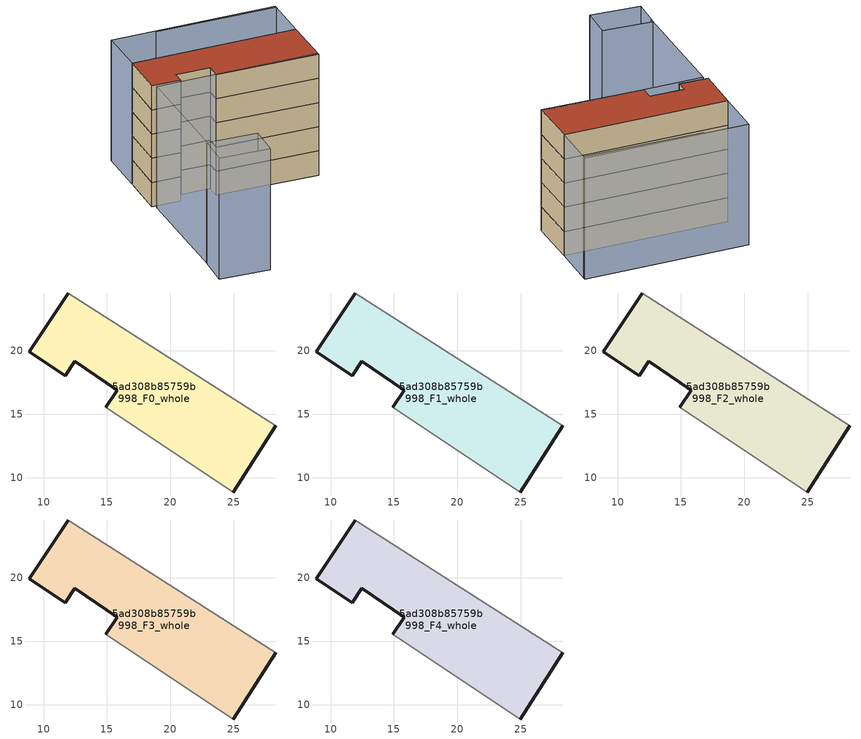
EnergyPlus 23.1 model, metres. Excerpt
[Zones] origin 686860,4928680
5ad308b85759b998_F0_whole
 floor ground (EU_floor_Construction): 28.33,14.09 24.99,8.86 14.91,15.55 15.82,16.91 12.45,19.17 11.7,18.05 8.86,19.95 11.96,24.57 z0
 wall outside (EU_wall_Construction): 24.99,8.86 28.33,14.09 / 11.96,24.57 8.86,19.95 11.7,18.05 12.45,19.17 15.82,16.91 14.91,15.55 z0:3
 wall adiabatic (EU_wall_Construction): 14.91,15.55 24.99,8.86 / 28.33,14.09 11.96,24.57 z0:3
5ad308b85759b998_F1_whole
 floor to 5ad308b85759b998_F0_whole (EU_floor_Construction): 28.33,14.09 24.99,8.86 14.91,15.55 15.82,16.91 12.45,19.17 11.7,18.05 8.86,19.95 11.96,24.57 z3
 wall outside (EU_wall_Construction): 24.99,8.86 28.33,14.09 / 11.96,24.57 8.86,19.95 11.7,18.05 12.45,19.17 15.82,16.91 14.91,15.55 z3:6
 wall adiabatic (EU_wall_Construction): 14.91,15.55 24.99,8.86 / 28.33,14.09 11.96,24.57 z3:6
5ad308b85759b998_F2_whole
 floor to 5ad308b85759b998_F1_whole (EU_floor_Construction): 28.33,14.09 24.99,8.86 14.91,15.55 15.82,16.91 12.45,19.17 11.7,18.05 8.86,19.95 11.96,24.57 z6
 wall outside (EU_wall_Construction): 24.99,8.86 28.33,14.09 / 11.96,24.57 8.86,19.95 11.7,18.05 12.45,19.17 15.82,16.91 14.91,15.55 z6:9
 wall adiabatic (EU_wall_Construction): 14.91,15.55 24.99,8.86 / 28.33,14.09 11.96,24.57 z6:9
5ad308b85759b998_F3_whole
 floor to 5ad308b85759b998_F2_whole (EU_floor_Construction): 28.33,14.09 24.99,8.86 14.91,15.55 15.82,16.91 12.45,19.17 11.7,18.05 8.86,19.95 11.96,24.57 z9
 wall outside (EU_wall_Construction): 24.99,8.86 28.33,14.09 / 11.96,24.57 8.86,19.95 11.7,18.05 12.45,19.17 15.82,16.91 14.91,15.55 z9:12
 wall adiabatic (EU_wall_Construction): 14.91,15.55 24.99,8.86 / 28.33,14.09 11.96,24.57 z9:12
5ad308b85759b998_F4_whole
 floor to 5ad308b85759b998_F3_whole (EU_floor_Construction): 28.33,14.09 24.99,8.86 14.91,15.55 15.82,16.91 12.45,19.17 11.7,18.05 8.86,19.95 11.96,24.57 z12
 wall outside (EU_wall_Construction): 24.99,8.86 28.33,14.09 / 11.96,24.57 8.86,19.95 11.7,18.05 12.45,19.17 15.82,16.91 14.91,15.55 z12:15
 wall adiabatic (EU_wall_Construction): 14.91,15.55 24.99,8.86 / 28.33,14.09 11.96,24.57 z12:15
 roof outside (EU_roof_Construction): 24.99,8.86 28.33,14.09 11.96,24.57 8.86,19.95 11.7,18.05 12.45,19.17 15.82,16.91 14.91,15.55 z15
shading: 1.31,7.41 8.97,19.36 / 8.97,19.36 25.09,9.02 / 31.25,18.65 19.39,26.4 / 4.19,1.26 -0.66,4.66 / -0.66,4.66 1.51,7.76 / 1.51,7.76 6.37,4.36 / 6.37,4.36 4.19,1.26 / 28.33,14.09 11.96,24.57 / 11.96,24.57 15.05,29.4 / 15.05,29.4 31.43,18.92 / 31.43,18.92 28.33,14.09 z0:15
[Building]
EU S2 Campaign: North Axis=0; Terrain=City; Solar Distribution=FullExterior
[Site:Location]
Bologna: Latitude=44.5; Longitude=11.25; Time Zone=1; Elevation=37
[SizingPeriod:WeatherFileDays]
AnnualSizingPeriod: Begin Month=1; Begin Day of Month=1; End Month=12; End Day of Month=31; Day of Week for Start Day=Monday; Use Weather File Daylight Saving Period=No; Use Weather File Rain and Snow Indicators=No
[MATERIAL]
EU_InternalMass_Material: Roughness=MediumRough; Thickness=0.1; Conductivity=1; Density=1800; Specific Heat=900; Thermal Absorptance=0.9; Solar Absorptance=0.7; Visible Absorptance=0.7
[MATERIAL:NOMASS] Roughness=MediumRough; Thermal Absorptance=0.9; Solar Absorptance=0.7; Visible Absorptance=0.7
Name | Thermal Resistance
EU_wall_NoMass | 0.905828
EU_roof_NoMass | 0.37593
EU_floor_NoMass | 0.67114
[CONSTRUCTION]
EU_wall_Construction: EU_wall_NoMass
EU_roof_Construction: EU_roof_NoMass
EU_floor_Construction: EU_floor_NoMass
EU_InternalMass_Construction: EU_InternalMass_Material
[ZONE] Type=1; Multiplier=1; Ceiling Height=autocalculate; Floor Area=autocalculate; Part of Total Floor Area=Yes
Name | Volume
5ad308b85759b998_F0_whole | 330.412
5ad308b85759b998_F1_whole; 5ad308b85759b998_F2_whole; 5ad308b85759b998_F3_whole; 5ad308b85759b998_F4_whole | 330.411
[INTERNALMASS] Construction=EU_InternalMass_Construction; Surface Area=110.137
Name | Zone or ZoneList
5ad308b85759b998_F0_whole_EU_InternalMass | 5ad308b85759b998_F0_whole
5ad308b85759b998_F1_whole_EU_InternalMass | 5ad308b85759b998_F1_whole
5ad308b85759b998_F2_whole_EU_InternalMass | 5ad308b85759b998_F2_whole
5ad308b85759b998_F3_whole_EU_InternalMass | 5ad308b85759b998_F3_whole
5ad308b85759b998_F4_whole_EU_InternalMass | 5ad308b85759b998_F4_whole
[OTHEREQUIPMENT] Fuel Type=Electricity; Design Level Calculation Method=Watts/Area; Power per Zone Floor Area=1; Fraction Latent=0; Fraction Radiant=0; Fraction Lost=0; Carbon Dioxide Generation Rate=0; EndUse Subcategory=EU_Step8_InternalGains
Name | Zone or ZoneList or Space or SpaceList | Schedule
EU_Step8_InternalGain_5ad308b85759b998_F0_whole_f000 | 5ad308b85759b998_F0_whole | EU_Step8_GainSchedule_5ad308b85759b998_F0_whole_f000
EU_Step8_InternalGain_5ad308b85759b998_F1_whole_f000 | 5ad308b85759b998_F1_whole | EU_Step8_GainSchedule_5ad308b85759b998_F1_whole_f000
EU_Step8_InternalGain_5ad308b85759b998_F2_whole_f000 | 5ad308b85759b998_F2_whole | EU_Step8_GainSchedule_5ad308b85759b998_F2_whole_f000
EU_Step8_InternalGain_5ad308b85759b998_F3_whole_f000 | 5ad308b85759b998_F3_whole | EU_Step8_GainSchedule_5ad308b85759b998_F3_whole_f000
EU_Step8_InternalGain_5ad308b85759b998_F4_whole_f000 | 5ad308b85759b998_F4_whole | EU_Step8_GainSchedule_5ad308b85759b998_F4_whole_f000
[ZONEVENTILATION:DESIGNFLOWRATE] Schedule=EU_AlwaysOn; Design Flow Rate Calculation Method=AirChanges/Hour; Air Changes per Hour=0.73129; Ventilation Type=Natural; Fan Pressure Rise=0; Fan Total Efficiency=1; Constant Term Coefficient=1; Temperature Term Coefficient=0; Velocity Term Coefficient=0; Velocity Squared Term Coefficient=0; Minimum Indoor Temperature=-100; Maximum Indoor Temperature=100; Delta Temperature=-100; Minimum Outdoor Temperature=-100; Maximum Outdoor Temperature=100; Maximum Wind Speed=40
Name | Zone or ZoneList or Space or SpaceList
EU_ConstantAir_5ad308b85759b998_F0_whole | 5ad308b85759b998_F0_whole
EU_ConstantAir_5ad308b85759b998_F1_whole | 5ad308b85759b998_F1_whole
EU_ConstantAir_5ad308b85759b998_F2_whole | 5ad308b85759b998_F2_whole
EU_ConstantAir_5ad308b85759b998_F3_whole | 5ad308b85759b998_F3_whole
EU_ConstantAir_5ad308b85759b998_F4_whole | 5ad308b85759b998_F4_whole
[HVACTEMPLATE:THERMOSTAT] Constant Heating Setpoint=20; Constant Cooling Setpoint=50
EU_HeatOnly_5ad308b85759b998_F0_whole; EU_HeatOnly_5ad308b85759b998_F1_whole; EU_HeatOnly_5ad308b85759b998_F2_whole; EU_HeatOnly_5ad308b85759b998_F3_whole; EU_HeatOnly_5ad308b85759b998_F4_whole
[HVACTEMPLATE:ZONE:IDEALLOADSAIRSYSTEM] System Availability Schedule=EU_AlwaysOn; Maximum Heating Supply Air Temperature=50; Minimum Cooling Supply Air Temperature=13; Maximum Heating Supply Air Humidity Ratio=0.0156; Minimum Cooling Supply Air Humidity Ratio=0.0077; Heating Limit=NoLimit; Cooling Limit=NoLimit; Heating Availability Schedule=EU_AlwaysOn; Cooling Availability Schedule=EU_CoolingOff; Dehumidification Control Type=ConstantSensibleHeatRatio; Cooling Sensible Heat Ratio=0.7; Dehumidification Setpoint=60; Humidification Control Type=None; Humidification Setpoint=30; Outdoor Air Method=None; Outdoor Air Flow Rate per Person=0.00944; Outdoor Air Flow Rate per Zone Floor Area=0; Outdoor Air Flow Rate per Zone=0; Demand Controlled Ventilation Type=None; Outdoor Air Economizer Type=NoEconomizer; Heat Recovery Type=None; Sensible Heat Recovery Effectiveness=0.7; Latent Heat Recovery Effectiveness=0.65
Name | Template Thermostat
5ad308b85759b998_F0_whole | EU_HeatOnly_5ad308b85759b998_F0_whole
5ad308b85759b998_F1_whole | EU_HeatOnly_5ad308b85759b998_F1_whole
5ad308b85759b998_F2_whole | EU_HeatOnly_5ad308b85759b998_F2_whole
5ad308b85759b998_F3_whole | EU_HeatOnly_5ad308b85759b998_F3_whole
5ad308b85759b998_F4_whole | EU_HeatOnly_5ad308b85759b998_F4_whole
[SIZING:ZONE] Zone Cooling Design Supply Air Temperature Input Method=SupplyAirTemperature; Zone Cooling Design Supply Air Temperature=13; Zone Heating Design Supply Air Temperature Input Method=SupplyAirTemperature; Zone Heating Design Supply Air Temperature=50; Zone Cooling Design Supply Air Humidity Ratio=0.008; Zone Heating Design Supply Air Humidity Ratio=0.008; Cooling Design Air Flow Method=DesignDay; Cooling Design Air Flow Rate=0; Cooling Minimum Air Flow per Zone Floor Area=0.000762; Cooling Minimum Air Flow=0; Cooling Minimum Air Flow Fraction=0.2; Heating Design Air Flow Method=DesignDay; Heating Design Air Flow Rate=0; Heating Maximum Air Flow per Zone Floor Area=0.002032; Heating Maximum Air Flow=0.141576; Heating Maximum Air Flow Fraction=0.3; Account for Dedicated Outdoor Air System=No; Dedicated Outdoor Air System Control Strategy=NeutralSupplyAir; Dedicated Outdoor Air Low Setpoint Temperature for Design=autosize; Dedicated Outdoor Air High Setpoint Temperature for Design=autosize; Zone Load Sizing Method=Sensible Load Only No Latent Load; Zone Latent Cooling Design Supply Air Humidity Ratio Input Method=HumidityRatioDifference; Zone Cooling Design Supply Air Humidity Ratio Difference=0.005; Zone Latent Heating Design Supply Air Humidity Ratio Input Method=HumidityRatioDifference; Zone Humidification Design Supply Air Humidity Ratio Difference=0.005
5ad308b85759b998_F0_whole; 5ad308b85759b998_F1_whole; 5ad308b85759b998_F2_whole; 5ad308b85759b998_F3_whole; 5ad308b85759b998_F4_whole
[SCHEDULE:CONSTANT]
Name | Hourly Value
EU_AlwaysOn | 1
EU_CoolingOff | 0
[SCHEDULE:FILE] Column Number=1; Rows to Skip at Top=0; Number of Hours of Data=8760; Column Separator=Comma; Interpolate to Timestep=No; Minutes per Item=60; Adjust Schedule for Daylight Savings=Yes
Name | File
EU_Step8_GainSchedule_5ad308b85759b998_F0_whole_f000 | ../../schedules/5ad308b85759b998/5ad308b85759b998_F0_whole_f000_gain.csv
EU_Step8_GainSchedule_5ad308b85759b998_F1_whole_f000 | ../../schedules/5ad308b85759b998/5ad308b85759b998_F1_whole_f000_gain.csv
EU_Step8_GainSchedule_5ad308b85759b998_F2_whole_f000 | ../../schedules/5ad308b85759b998/5ad308b85759b998_F2_whole_f000_gain.csv
EU_Step8_GainSchedule_5ad308b85759b998_F3_whole_f000 | ../../schedules/5ad308b85759b998/5ad308b85759b998_F3_whole_f000_gain.csv
EU_Step8_GainSchedule_5ad308b85759b998_F4_whole_f000 | ../../schedules/5ad308b85759b998/5ad308b85759b998_F4_whole_f000_gain.csv
